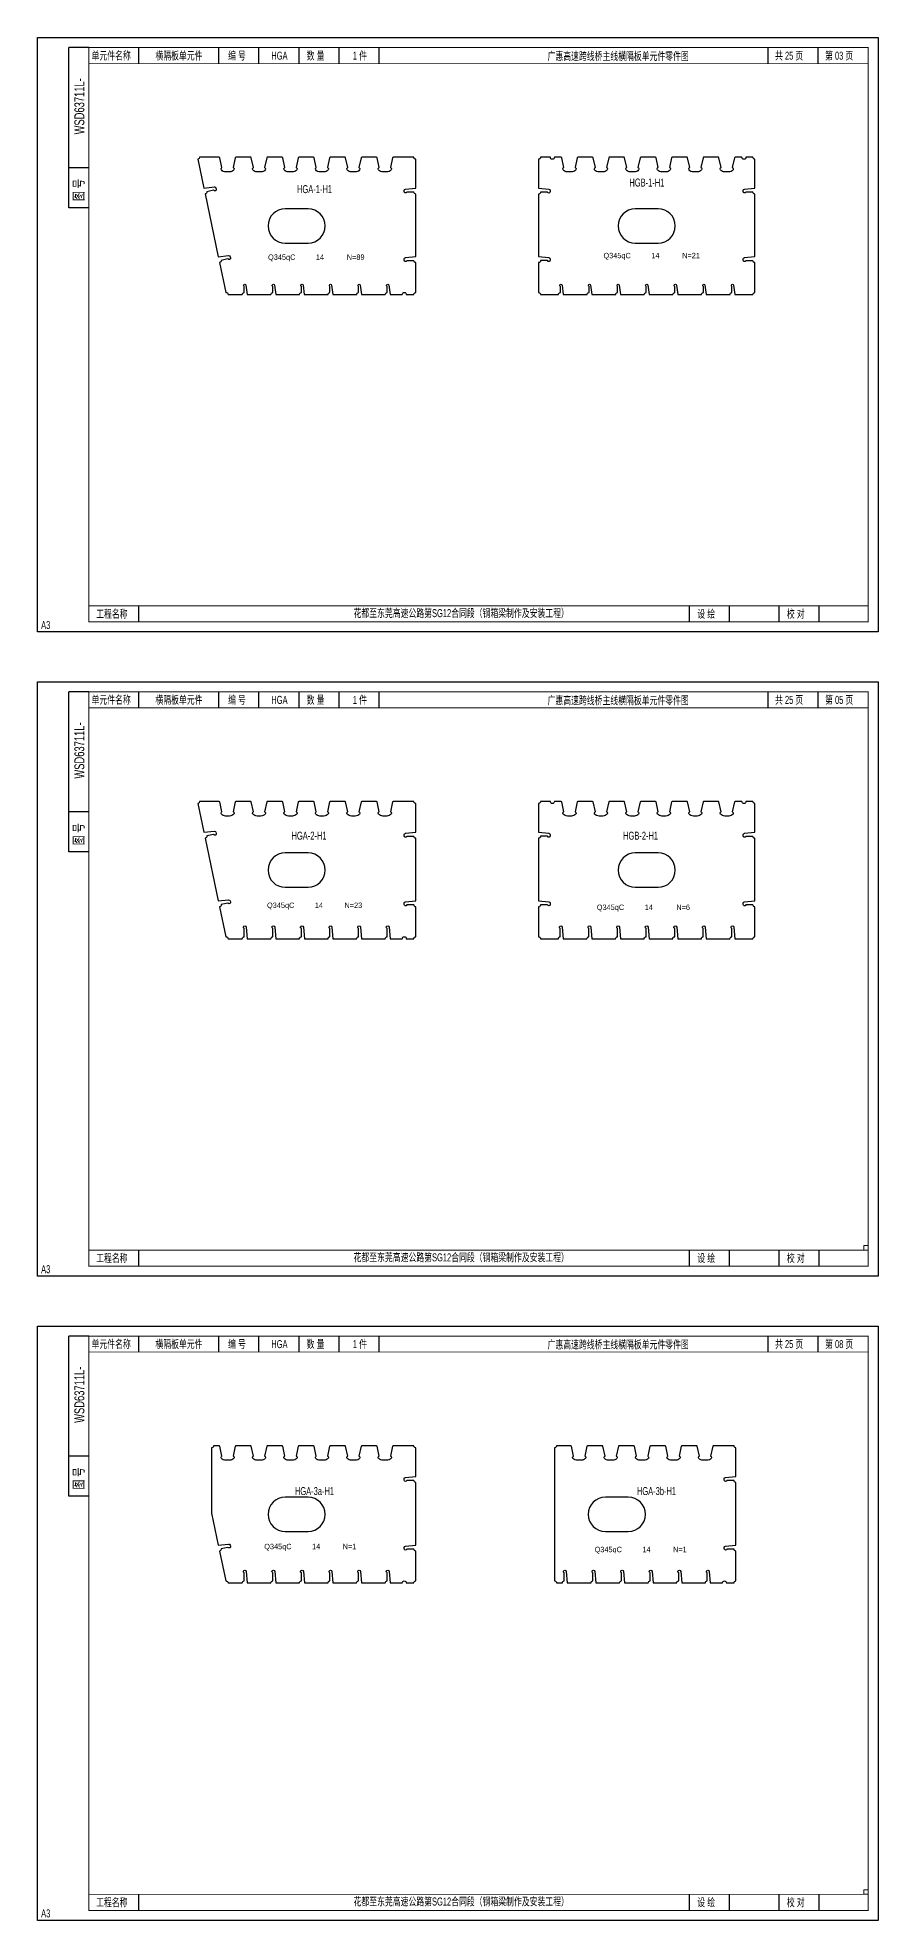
# Model space of a CAD drawing. Extents: x 1048373 to 1137448, y -324712 to -291779.
# Drawn here: x 1048373 to 1063073, y -324712 to -291779 of the extents above; entities that cross this region are included whole.
import ezdxf
from ezdxf.enums import TextEntityAlignment as Align

# ---------------------------------------------------------------- set-up
doc = ezdxf.new("R2010")
doc.units = 0
doc.header["$LTSCALE"] = 2
doc.header["$MEASUREMENT"] = 0
doc.layers.get('0').update_dxf_attribs({"linetype": 'CONTINUOUS'})
doc.layers.add('A3', color=7, linetype='CONTINUOUS')
doc.layers.add('vp', color=7, linetype='CONTINUOUS')
doc.layers.add('标注层', color=3, linetype='CONTINUOUS', lineweight=13)
doc.styles.add('仿宋', font='FSGB2312.ttf', dxfattribs={"width": 0.7})

msp = doc.modelspace()

# ---------------------------------------------------------------- linework, layer by layer
at = {"color": 1}
for points in [[(1054984, -294515, -0.381105), (1054951, -294482), (1054829, -294482, -0.812836), (1054781, -294472), (1054781, -294452, -0.385508), (1054803, -294427), (1054984, -294410), (1054984, -293907, -0.397565), (1054951, -293872), (1054589, -293872), (1054579, -293880), (1054542, -294053, -0.545494), (1054553, -294093, -0.215741), (1054478, -294127), (1054410, -294127, -0.215741), (1054335, -294093, -0.545494), (1054346, -294053), (1054308, -293880), (1054299, -293872), (1054039, -293872), (1054029, -293880), (1053992, -294053, -0.545494), (1054003, -294093, -0.215741), (1053928, -294127), (1053860, -294127, -0.215741), (1053785, -294093, -0.545494), (1053796, -294053), (1053758, -293880), (1053749, -293872), (1053489, -293872), (1053479, -293880), (1053442, -294053, -0.545494), (1053453, -294093, -0.215741), (1053378, -294127), (1053310, -294127, -0.215741), (1053235, -294093, -0.545494), (1053246, -294053), (1053208, -293880), (1053199, -293872), (1052939, -293872), (1052929, -293880), (1052892, -294053, -0.545494), (1052903, -294093, -0.215741), (1052828, -294127), (1052760, -294127, -0.215741), (1052685, -294093, -0.545494), (1052696, -294053), (1052658, -293880), (1052649, -293872), (1052389, -293872), (1052379, -293880), (1052342, -294053, -0.545494), (1052353, -294093, -0.215741), (1052278, -294127), (1052210, -294127, -0.215741), (1052135, -294093, -0.545494), (1052146, -294053), (1052108, -293880), (1052099, -293872), (1051839, -293872), (1051829, -293880), (1051792, -294053, -0.545494), (1051803, -294093, -0.215741), (1051728, -294127), (1051660, -294127, -0.215741), (1051585, -294093, -0.545494), (1051596, -294053), (1051558, -293880), (1051549, -293872), (1051204, -293872, -0.355257), (1051176, -293907), (1051281, -294411), (1051463, -294391, -0.385508), (1051490, -294411), (1051495, -294431, -0.812836), (1051450, -294450), (1051330, -294475, -0.397565), (1051303, -294514), (1051531, -295611), (1051713, -295591, -0.385508), (1051740, -295611), (1051745, -295631, -0.812836), (1051700, -295650), (1051580, -295675, -0.397565), (1051553, -295714), (1051662, -296238, -0.475735), (1051704, -296272), (1051952, -296272, -0.397565), (1051985, -296237), (1051985, -296130, -1.655959), (1052014, -296110), (1052036, -296272), (1052452, -296272, -0.397565), (1052485, -296237), (1052485, -296130, -1.655959), (1052514, -296110), (1052536, -296272), (1052952, -296272, -0.397565), (1052985, -296237), (1052985, -296130, -1.655959), (1053014, -296110), (1053036, -296272), (1053452, -296272, -0.397565), (1053485, -296237), (1053485, -296130, -1.655959), (1053514, -296110), (1053536, -296272), (1053952, -296272, -0.397565), (1053985, -296237), (1053985, -296130, -1.655959), (1054014, -296110), (1054036, -296272), (1054452, -296272, -0.397565), (1054485, -296237), (1054485, -296130, -1.655959), (1054514, -296110), (1054536, -296272), (1054749, -296272, -1), (1054819, -296272), (1054951, -296272, -0.397565), (1054984, -296237), (1054984, -295715, -0.381105), (1054951, -295682), (1054829, -295682, -0.812836), (1054781, -295672), (1054781, -295652, -0.385508), (1054803, -295627), (1054984, -295610)], [(1060913, -294515, -0.381105), (1060880, -294482), (1060757, -294482, -0.812836), (1060710, -294472), (1060710, -294452, -0.385508), (1060732, -294427), (1060913, -294410), (1060913, -293907, -0.397565), (1060880, -293872), (1060758, -293872, -1), (1060688, -293872), (1060568, -293872), (1060558, -293880), (1060520, -294053, -0.545494), (1060532, -294093, -0.215741), (1060457, -294127), (1060389, -294127, -0.215741), (1060313, -294093, -0.545494), (1060325, -294053), (1060287, -293880), (1060278, -293872), (1060018, -293872), (1060008, -293880), (1059970, -294053, -0.545494), (1059982, -294093, -0.215741), (1059907, -294127), (1059839, -294127, -0.215741), (1059763, -294093, -0.545494), (1059775, -294053), (1059737, -293880), (1059728, -293872), (1059468, -293872), (1059458, -293880), (1059420, -294053, -0.545494), (1059432, -294093, -0.215741), (1059357, -294127), (1059289, -294127, -0.215741), (1059213, -294093, -0.545494), (1059225, -294053), (1059187, -293880), (1059178, -293872), (1058918, -293872), (1058908, -293880), (1058870, -294053, -0.545494), (1058882, -294093, -0.215741), (1058807, -294127), (1058739, -294127, -0.215741), (1058663, -294093, -0.545494), (1058675, -294053), (1058637, -293880), (1058628, -293872), (1058368, -293872), (1058358, -293880), (1058320, -294053, -0.545494), (1058332, -294093, -0.215741), (1058257, -294127), (1058189, -294127, -0.215741), (1058113, -294093, -0.545494), (1058125, -294053), (1058087, -293880), (1058078, -293872), (1057818, -293872), (1057808, -293880), (1057770, -294053, -0.545494), (1057782, -294093, -0.215741), (1057707, -294127), (1057639, -294127, -0.215741), (1057563, -294093, -0.545494), (1057575, -294053), (1057537, -293880), (1057528, -293872), (1057408, -293872, -1), (1057338, -293872), (1057166, -293872, -0.397565), (1057133, -293907), (1057133, -294410), (1057313, -294427, -0.385508), (1057336, -294452), (1057336, -294472, -0.84909), (1057287, -294480), (1057166, -294480, -0.397565), (1057133, -294515), (1057133, -295610), (1057313, -295627, -0.385508), (1057336, -295652), (1057336, -295672, -0.84909), (1057287, -295680), (1057166, -295680, -0.397565), (1057133, -295715), (1057133, -296237, -0.397565), (1057166, -296272), (1057481, -296272, -0.397565), (1057514, -296237), (1057514, -296130, -1.655959), (1057542, -296110), (1057565, -296272), (1057981, -296272, -0.397565), (1058014, -296237), (1058014, -296130, -1.655959), (1058042, -296110), (1058065, -296272), (1058481, -296272, -0.397565), (1058514, -296237), (1058514, -296130, -1.655959), (1058542, -296110), (1058565, -296272), (1058981, -296272, -0.397565), (1059014, -296237), (1059014, -296130, -1.655959), (1059042, -296110), (1059065, -296272), (1059481, -296272, -0.397565), (1059514, -296237), (1059514, -296130, -1.655959), (1059542, -296110), (1059565, -296272), (1059981, -296272, -0.397565), (1060014, -296237), (1060014, -296130, -1.655959), (1060042, -296110), (1060065, -296272), (1060481, -296272, -0.397565), (1060514, -296237), (1060514, -296130, -1.655959), (1060542, -296110), (1060565, -296272), (1060880, -296272, -0.397565), (1060913, -296237), (1060913, -295715, -0.381105), (1060880, -295682), (1060757, -295682, -0.812836), (1060710, -295672), (1060710, -295652, -0.385508), (1060732, -295627), (1060913, -295610)]]:
    msp.add_lwpolyline(points, format="xyb", close=True, dxfattribs=at)
at = {"color": 1, "ltscale": 3}
for points in [[(1054984, -305784, -0.381105), (1054951, -305751), (1054829, -305751, -0.812836), (1054781, -305741), (1054781, -305721, -0.385508), (1054803, -305696), (1054984, -305678), (1054984, -305176, -0.397565), (1054951, -305141), (1054589, -305141), (1054579, -305149), (1054542, -305322, -0.545494), (1054553, -305362, -0.215741), (1054478, -305396), (1054410, -305396, -0.215741), (1054335, -305362, -0.545494), (1054346, -305322), (1054308, -305149), (1054299, -305141), (1054039, -305141), (1054029, -305149), (1053992, -305322, -0.545494), (1054003, -305362, -0.215741), (1053928, -305396), (1053860, -305396, -0.215741), (1053785, -305362, -0.545494), (1053796, -305322), (1053758, -305149), (1053749, -305141), (1053489, -305141), (1053479, -305149), (1053442, -305322, -0.545494), (1053453, -305362, -0.215741), (1053378, -305396), (1053310, -305396, -0.215741), (1053235, -305362, -0.545494), (1053246, -305322), (1053208, -305149), (1053199, -305141), (1052939, -305141), (1052929, -305149), (1052892, -305322, -0.545494), (1052903, -305362, -0.215741), (1052828, -305396), (1052760, -305396, -0.215741), (1052685, -305362, -0.545494), (1052696, -305322), (1052658, -305149), (1052649, -305141), (1052389, -305141), (1052379, -305149), (1052342, -305322, -0.545494), (1052353, -305362, -0.215741), (1052278, -305396), (1052210, -305396, -0.215741), (1052135, -305362, -0.545494), (1052146, -305322), (1052108, -305149), (1052099, -305141), (1051839, -305141), (1051829, -305149), (1051792, -305322, -0.545494), (1051803, -305362, -0.215741), (1051728, -305396), (1051660, -305396, -0.215741), (1051585, -305362, -0.545494), (1051596, -305322), (1051558, -305149), (1051549, -305141), (1051204, -305141, -0.355257), (1051176, -305175), (1051281, -305680), (1051463, -305660, -0.385508), (1051490, -305680), (1051495, -305699, -0.812836), (1051450, -305719), (1051330, -305744, -0.397565), (1051303, -305783), (1051531, -306880), (1051713, -306860, -0.385508), (1051740, -306880), (1051745, -306899, -0.812836), (1051700, -306919), (1051580, -306944, -0.397565), (1051553, -306983), (1051662, -307507, -0.475735), (1051704, -307541), (1051951, -307541, -0.397565), (1051984, -307506), (1051984, -307364, -1.745235), (1052019, -307339), (1052037, -307541), (1052451, -307541, -0.397565), (1052484, -307506), (1052484, -307364, -1.745235), (1052519, -307339), (1052537, -307541), (1052951, -307541, -0.397565), (1052984, -307506), (1052984, -307364, -1.745235), (1053019, -307339), (1053037, -307541), (1053451, -307541, -0.397565), (1053484, -307506), (1053484, -307364, -1.745235), (1053519, -307339), (1053537, -307541), (1053951, -307541, -0.397565), (1053984, -307506), (1053984, -307364, -1.745235), (1054019, -307339), (1054037, -307541), (1054451, -307541, -0.397565), (1054484, -307506), (1054484, -307364, -1.745235), (1054519, -307339), (1054537, -307541), (1054749, -307541, -1), (1054819, -307541), (1054951, -307541, -0.397565), (1054984, -307506), (1054984, -306984, -0.381105), (1054951, -306951), (1054829, -306951, -0.812836), (1054781, -306941), (1054781, -306921, -0.385508), (1054803, -306896), (1054984, -306878)], [(1060913, -305784, -0.381105), (1060880, -305751), (1060757, -305751, -0.812836), (1060710, -305741), (1060710, -305721, -0.385508), (1060732, -305696), (1060913, -305678), (1060913, -305176, -0.397565), (1060880, -305141), (1060758, -305141, -1), (1060688, -305141), (1060568, -305141), (1060558, -305149), (1060520, -305322, -0.545494), (1060532, -305362, -0.215741), (1060457, -305396), (1060389, -305396, -0.215741), (1060313, -305362, -0.545494), (1060325, -305322), (1060287, -305149), (1060278, -305141), (1060018, -305141), (1060008, -305149), (1059970, -305322, -0.545494), (1059982, -305362, -0.215741), (1059907, -305396), (1059839, -305396, -0.215741), (1059763, -305362, -0.545494), (1059775, -305322), (1059737, -305149), (1059728, -305141), (1059468, -305141), (1059458, -305149), (1059420, -305322, -0.545494), (1059432, -305362, -0.215741), (1059357, -305396), (1059289, -305396, -0.215741), (1059213, -305362, -0.545494), (1059225, -305322), (1059187, -305149), (1059178, -305141), (1058918, -305141), (1058908, -305149), (1058870, -305322, -0.545494), (1058882, -305362, -0.215741), (1058807, -305396), (1058739, -305396, -0.215741), (1058663, -305362, -0.545494), (1058675, -305322), (1058637, -305149), (1058628, -305141), (1058368, -305141), (1058358, -305149), (1058320, -305322, -0.545494), (1058332, -305362, -0.215741), (1058257, -305396), (1058189, -305396, -0.215741), (1058113, -305362, -0.545494), (1058125, -305322), (1058087, -305149), (1058078, -305141), (1057818, -305141), (1057808, -305149), (1057770, -305322, -0.545494), (1057782, -305362, -0.215741), (1057707, -305396), (1057639, -305396, -0.215741), (1057563, -305362, -0.545494), (1057575, -305322), (1057537, -305149), (1057528, -305141), (1057408, -305141, -1), (1057338, -305141), (1057166, -305141, -0.397565), (1057133, -305176), (1057133, -305678), (1057313, -305696, -0.385508), (1057336, -305721), (1057336, -305741, -0.84909), (1057287, -305749), (1057166, -305749, -0.397565), (1057133, -305784), (1057133, -306878), (1057313, -306896, -0.385508), (1057336, -306921), (1057336, -306941, -0.84909), (1057287, -306949), (1057166, -306949, -0.397565), (1057133, -306984), (1057133, -307506, -0.397565), (1057166, -307541), (1057479, -307541, -0.397565), (1057512, -307506), (1057512, -307364, -1.745235), (1057547, -307339), (1057565, -307541), (1057979, -307541, -0.397565), (1058012, -307506), (1058012, -307364, -1.745235), (1058047, -307339), (1058065, -307541), (1058479, -307541, -0.397565), (1058512, -307506), (1058512, -307364, -1.745235), (1058547, -307339), (1058565, -307541), (1058979, -307541, -0.397565), (1059012, -307506), (1059012, -307364, -1.745235), (1059047, -307339), (1059065, -307541), (1059479, -307541, -0.397565), (1059512, -307506), (1059512, -307364, -1.745235), (1059547, -307339), (1059565, -307541), (1059979, -307541, -0.397565), (1060012, -307506), (1060012, -307364, -1.745235), (1060047, -307339), (1060065, -307541), (1060479, -307541, -0.397565), (1060512, -307506), (1060512, -307364, -1.745235), (1060547, -307339), (1060565, -307541), (1060880, -307541, -0.397565), (1060913, -307506), (1060913, -306984, -0.381105), (1060880, -306951), (1060757, -306951, -0.812836), (1060710, -306941), (1060710, -306921, -0.385508), (1060732, -306896), (1060913, -306878)], [(1054984, -317053, -0.381105), (1054951, -317020), (1054829, -317020, -0.812836), (1054781, -317010), (1054781, -316990, -0.385508), (1054803, -316965), (1054984, -316947), (1054984, -316445, -0.397565), (1054951, -316410), (1054589, -316410), (1054579, -316418), (1054542, -316591, -0.545494), (1054553, -316631, -0.215741), (1054478, -316665), (1054410, -316665, -0.215741), (1054335, -316631, -0.545494), (1054346, -316591), (1054308, -316418), (1054299, -316410), (1054039, -316410), (1054029, -316418), (1053992, -316591, -0.545494), (1054003, -316631, -0.215741), (1053928, -316665), (1053860, -316665, -0.215741), (1053785, -316631, -0.545494), (1053796, -316591), (1053758, -316418), (1053749, -316410), (1053489, -316410), (1053479, -316418), (1053442, -316591, -0.545494), (1053453, -316631, -0.215741), (1053378, -316665), (1053310, -316665, -0.215741), (1053235, -316631, -0.545494), (1053246, -316591), (1053208, -316418), (1053199, -316410), (1052939, -316410), (1052929, -316418), (1052892, -316591, -0.545494), (1052903, -316631, -0.215741), (1052828, -316665), (1052760, -316665, -0.215741), (1052685, -316631, -0.545494), (1052696, -316591), (1052658, -316418), (1052649, -316410), (1052389, -316410), (1052379, -316418), (1052342, -316591, -0.545494), (1052353, -316631, -0.215741), (1052278, -316665), (1052210, -316665, -0.215741), (1052135, -316631, -0.545494), (1052146, -316591), (1052108, -316418), (1052099, -316410), (1051839, -316410), (1051829, -316418), (1051792, -316591, -0.545494), (1051803, -316631, -0.215741), (1051728, -316665), (1051660, -316665, -0.215741), (1051585, -316631, -0.545494), (1051596, -316591), (1051558, -316418), (1051549, -316410), (1051450, -316410, -0.414214), (1051415, -316445), (1051415, -317592), (1051531, -318148), (1051713, -318129, -0.385508), (1051740, -318149), (1051745, -318168, -0.812836), (1051700, -318188), (1051580, -318213, -0.397565), (1051553, -318252), (1051662, -318776, -0.475735), (1051704, -318810), (1051951, -318810, -0.397565), (1051984, -318775), (1051984, -318633, -1.745235), (1052019, -318608), (1052037, -318810), (1052451, -318810, -0.397565), (1052484, -318775), (1052484, -318633, -1.745235), (1052519, -318608), (1052537, -318810), (1052951, -318810, -0.397565), (1052984, -318775), (1052984, -318633, -1.745235), (1053019, -318608), (1053037, -318810), (1053451, -318810, -0.397565), (1053484, -318775), (1053484, -318633, -1.745235), (1053519, -318608), (1053537, -318810), (1053951, -318810, -0.397565), (1053984, -318775), (1053984, -318633, -1.745235), (1054019, -318608), (1054037, -318810), (1054451, -318810, -0.397565), (1054484, -318775), (1054484, -318633, -1.745235), (1054519, -318608), (1054537, -318810), (1054749, -318810, -1), (1054819, -318810), (1054951, -318810, -0.397565), (1054984, -318775), (1054984, -318253, -0.381105), (1054951, -318220), (1054829, -318220, -0.812836), (1054781, -318210), (1054781, -318190, -0.385508), (1054803, -318165), (1054984, -318147)], [(1060583, -317053, -0.381105), (1060550, -317020), (1060427, -317020, -0.812836), (1060380, -317010), (1060380, -316990, -0.385508), (1060402, -316965), (1060583, -316947), (1060583, -316445, -0.397565), (1060550, -316410), (1060188, -316410), (1060178, -316418), (1060140, -316591, -0.545494), (1060152, -316631, -0.215741), (1060077, -316665), (1060009, -316665, -0.215741), (1059933, -316631, -0.545494), (1059945, -316591), (1059907, -316418), (1059898, -316410), (1059638, -316410), (1059628, -316418), (1059590, -316591, -0.545494), (1059602, -316631, -0.215741), (1059527, -316665), (1059459, -316665, -0.215741), (1059383, -316631, -0.545494), (1059395, -316591), (1059357, -316418), (1059348, -316410), (1059088, -316410), (1059078, -316418), (1059040, -316591, -0.545494), (1059052, -316631, -0.215741), (1058977, -316665), (1058909, -316665, -0.215741), (1058833, -316631, -0.545494), (1058845, -316591), (1058807, -316418), (1058798, -316410), (1058538, -316410), (1058528, -316418), (1058490, -316591, -0.545494), (1058502, -316631, -0.215741), (1058427, -316665), (1058359, -316665, -0.215741), (1058283, -316631, -0.545494), (1058295, -316591), (1058257, -316418), (1058248, -316410), (1057988, -316410), (1057978, -316418), (1057940, -316591, -0.545494), (1057952, -316631, -0.215741), (1057877, -316665), (1057809, -316665, -0.215741), (1057733, -316631, -0.545494), (1057745, -316591), (1057707, -316418), (1057698, -316410), (1057447, -316410, -0.414214), (1057412, -316445), (1057412, -318775, -0.414214), (1057447, -318810), (1057549, -318810, -0.397565), (1057582, -318775), (1057582, -318633, -1.745235), (1057617, -318608), (1057635, -318810), (1058049, -318810, -0.397565), (1058082, -318775), (1058082, -318633, -1.745235), (1058117, -318608), (1058135, -318810), (1058549, -318810, -0.397565), (1058582, -318775), (1058582, -318633, -1.745235), (1058617, -318608), (1058635, -318810), (1059049, -318810, -0.397565), (1059082, -318775), (1059082, -318633, -1.745235), (1059117, -318608), (1059135, -318810), (1059549, -318810, -0.397565), (1059582, -318775), (1059582, -318633, -1.745235), (1059617, -318608), (1059635, -318810), (1060049, -318810, -0.397565), (1060082, -318775), (1060082, -318633, -1.745235), (1060117, -318608), (1060135, -318810), (1060348, -318810, -1), (1060418, -318810), (1060550, -318810, -0.397565), (1060583, -318775), (1060583, -318253, -0.381105), (1060550, -318220), (1060427, -318220, -0.812836), (1060380, -318210), (1060380, -318190, -0.385508), (1060402, -318165), (1060583, -318147)]]:
    msp.add_lwpolyline(points, format="xyb", close=True, dxfattribs=at)
at = {"layer": 'A3'}
for p, q in [((1048918, -294754), (1048918, -291954)), ((1049268, -291954), (1048918, -291954)), ((1050143, -292234), (1050143, -291954)), ((1051543, -292234), (1051543, -291954)), ((1052243, -292234), (1052243, -291954)), ((1052943, -292234), (1052943, -291954)), ((1053643, -292234), (1053643, -291954)), ((1054343, -292234), (1054343, -291954)), ((1061148, -292234), (1061148, -291954)), ((1062023, -292234), (1062023, -291954)), ((1049268, -294054), (1048918, -294054)), ((1049268, -294754), (1048918, -294754)), ((1050143, -301999), (1050143, -301719)), ((1059771, -301999), (1059771, -301719)), ((1060471, -301999), (1060471, -301719)), ((1061338, -301999), (1061338, -301719)), ((1062038, -301999), (1062038, -301719)), ((1048918, -306023), (1048918, -303223)), ((1049268, -303223), (1048918, -303223)), ((1050143, -303503), (1050143, -303223)), ((1051543, -303503), (1051543, -303223)), ((1052243, -303503), (1052243, -303223)), ((1052943, -303503), (1052943, -303223)), ((1053643, -303503), (1053643, -303223)), ((1054343, -303503), (1054343, -303223)), ((1061148, -303503), (1061148, -303223)), ((1062023, -303503), (1062023, -303223)), ((1049268, -305323), (1048918, -305323)), ((1049268, -306023), (1048918, -306023)), ((1050143, -313268), (1050143, -312988)), ((1059771, -313268), (1059771, -312988)), ((1060471, -313268), (1060471, -312988)), ((1061338, -313268), (1061338, -312988)), ((1062038, -313268), (1062038, -312988)), ((1048918, -317292), (1048918, -314492)), ((1049268, -314492), (1048918, -314492)), ((1050143, -314772), (1050143, -314492)), ((1051543, -314772), (1051543, -314492)), ((1052243, -314772), (1052243, -314492)), ((1052943, -314772), (1052943, -314492)), ((1053643, -314772), (1053643, -314492)), ((1054343, -314772), (1054343, -314492)), ((1061148, -314772), (1061148, -314492)), ((1062023, -314772), (1062023, -314492)), ((1049268, -316592), (1048918, -316592)), ((1049268, -317292), (1048918, -317292)), ((1050143, -324537), (1050143, -324257)), ((1059771, -324537), (1059771, -324257)), ((1060471, -324537), (1060471, -324257)), ((1061338, -324537), (1061338, -324257)), ((1062038, -324537), (1062038, -324257))]:
    msp.add_line(p, q, dxfattribs=at)
at = {"layer": 'A3', "color": 171}
for points in [[(1063073, -291779), (1063073, -302174), (1048373, -302174), (1048373, -291779)], [(1063073, -303048), (1063073, -313443), (1048373, -313443), (1048373, -303048)], [(1063073, -314317), (1063073, -324712), (1048373, -324712), (1048373, -314317)]]:
    msp.add_lwpolyline(points, close=True, dxfattribs=at)
at = {"layer": 'A3'}
for points, const_width in [([(1049268, -291954), (1062898, -291954), (1062898, -301999), (1049268, -301999), (1049268, -291954)], 17.5), ([(1049268, -292234), (1062898, -292234)], 14), ([(1049268, -301719), (1062898, -301719)], 14), ([(1049268, -303223), (1062898, -303223), (1062898, -313268), (1049268, -313268), (1049268, -303223)], 17.5), ([(1049268, -303503), (1062898, -303503)], 14), ([(1049268, -312988), (1062898, -312988)], 14), ([(1049268, -314492), (1062898, -314492), (1062898, -324537), (1049268, -324537), (1049268, -314492)], 17.5), ([(1049268, -314772), (1062898, -314772)], 14), ([(1049268, -324257), (1062898, -324257)], 14)]:
    msp.add_lwpolyline(points, dxfattribs=dict(at, const_width=const_width))
at = {"layer": 'vp', "color": 2}
for points in [[(1052701, -294772, 1), (1052701, -295372), (1053101, -295372, 1), (1053101, -294772)], [(1059223, -295372, 1), (1059223, -294772), (1058823, -294772, 1), (1058823, -295372)], [(1052701, -306041, 1), (1052701, -306641), (1053101, -306641, 1), (1053101, -306041)], [(1059223, -306641, 1), (1059223, -306041), (1058823, -306041, 1), (1058823, -306641)], [(1052701, -317310, 1), (1052701, -317910), (1053101, -317910, 1), (1053101, -317310)], [(1058300, -317310, 1), (1058300, -317910), (1058700, -317910, 1), (1058700, -317310)]]:
    msp.add_lwpolyline(points, format="xyb", close=True, dxfattribs=at)
at = {"layer": '标注层', "color": 7}
for points in [[(1062898, -312988), (1062821, -312988), (1062821, -312910), (1062898, -312910)], [(1062898, -324257), (1062821, -324257), (1062821, -324179), (1062898, -324179)]]:
    msp.add_lwpolyline(points, close=True, dxfattribs=at)

# ---------------------------------------------------------------- texts
at = {"color": 6, "linetype": 'Continuous', "style": '仿宋', "width": 0.7}
for s, p in [('HGA-1-H1', (1053214, -294499)), ('HGB-1-H1', (1059026, -294384)), ('HGA-2-H1', (1053118, -305809)), ('HGB-2-H1', (1058916, -305809)), ('HGA-3a-H1', (1053214, -317273)), ('HGA-3b-H1', (1059194, -317273))]:
    msp.add_text(s, height=140, dxfattribs=at).set_placement(p, align=Align.CENTER)
at = {"color": 205, "style": '仿宋', "width": 0.85}
for s, p in [('Q345qC', (1052641, -295619)), ('14', (1053310, -295619)), ('N=89', (1053934, -295619)), ('Q345qC', (1058506, -295591)), ('14', (1059175, -295591)), ('N=21', (1059799, -295591)), ('Q345qC', (1052623, -306956)), ('14', (1053292, -306956)), ('N=23', (1053893, -306956)), ('Q345qC', (1058390, -306991)), ('14', (1059059, -306991)), ('N=6', (1059660, -306991)), ('Q345qC', (1052574, -318173)), ('14', (1053243, -318173)), ('N=1 ', (1053844, -318173)), ('Q345qC', (1058351, -318225)), ('14', (1059020, -318225)), ('N=1 ', (1059621, -318225))]:
    msp.add_text(s, height=94.5, dxfattribs=at).set_placement(p, align=Align.MIDDLE_CENTER)
at = {"layer": 'A3', "color": 7, "linetype": 'Continuous', "style": '仿宋', "width": 0.7}
for s, p in [('单元件名称', (1049316, -292164)), ('编 号', (1051703, -292164)), ('数 量', (1053077, -292164)), ('共 25 页', (1061267, -292164)), ('第 03 页', (1062142, -292164)), ('工程名称', (1049396, -301929)), ('花都至东莞高速公路第SG12合同段（钢箱梁制作及安装工程）', (1053897, -301916)), ('设 绘', (1059908, -301929)), ('校 对', (1061474, -301929)), ('单元件名称', (1049316, -303433)), ('编 号', (1051703, -303433)), ('数 量', (1053077, -303433)), ('共 25 页', (1061267, -303433)), ('第 05 页', (1062142, -303433)), ('工程名称', (1049396, -313198)), ('花都至东莞高速公路第SG12合同段（钢箱梁制作及安装工程）', (1053897, -313185)), ('设 绘', (1059908, -313198)), ('校 对', (1061474, -313198)), ('单元件名称', (1049316, -314702)), ('编 号', (1051703, -314702)), ('数 量', (1053077, -314702)), ('共 25 页', (1061267, -314702)), ('第 08 页', (1062142, -314702)), ('工程名称', (1049396, -324467)), ('花都至东莞高速公路第SG12合同段（钢箱梁制作及安装工程）', (1053897, -324453)), ('设 绘', (1059908, -324467)), ('校 对', (1061474, -324467))]:
    msp.add_text(s, height=140, dxfattribs=at).set_placement(p)
at = {"layer": 'A3', "color": 171, "style": '仿宋', "width": 0.7}
for s, p in [('横隔板单元件', (1050844, -292164)), ('HGA', (1052601, -292164)), ('1 件', (1054008, -292164)), ('横隔板单元件', (1050844, -303433)), ('HGA', (1052601, -303433)), ('1 件', (1054008, -303433)), ('横隔板单元件', (1050844, -314702)), ('1 件', (1054008, -314702))]:
    msp.add_text(s, height=140, dxfattribs=at).set_placement(p, align=Align.CENTER)
at = {"layer": 'A3', "color": 6, "linetype": 'Continuous', "style": '仿宋', "width": 0.7}
for p in [(1057289, -292173), (1057289, -303442), (1057289, -314710)]:
    msp.add_text('广惠高速跨线桥主线横隔板单元件零件图', height=140, dxfattribs=at).set_placement(p)
at = {"layer": 'A3', "color": 7, "linetype": 'Continuous', "style": '仿宋', "width": 0.7}
for p in [(1049190, -292980), (1049190, -304249), (1049190, -315518)]:
    msp.add_text('WSD63711L-', height=175, rotation=90, dxfattribs=at).set_placement(p, align=Align.CENTER)
for p in [(1049178, -294637), (1049178, -305906), (1049178, -317175)]:
    msp.add_text('图 号', height=175, rotation=90, dxfattribs=at).set_placement(p)
for p in [(1048514, -302124), (1048514, -313392), (1048514, -324661)]:
    msp.add_text('A3', height=140, dxfattribs=at).set_placement(p, align=Align.CENTER)
at = {"layer": 'A3', "color": 171, "linetype": 'Continuous', "style": '仿宋', "width": 0.7}
msp.add_text('HGA', height=140, dxfattribs=at).set_placement((1052601, -314702), align=Align.CENTER)

doc.saveas('drawing.dxf')
